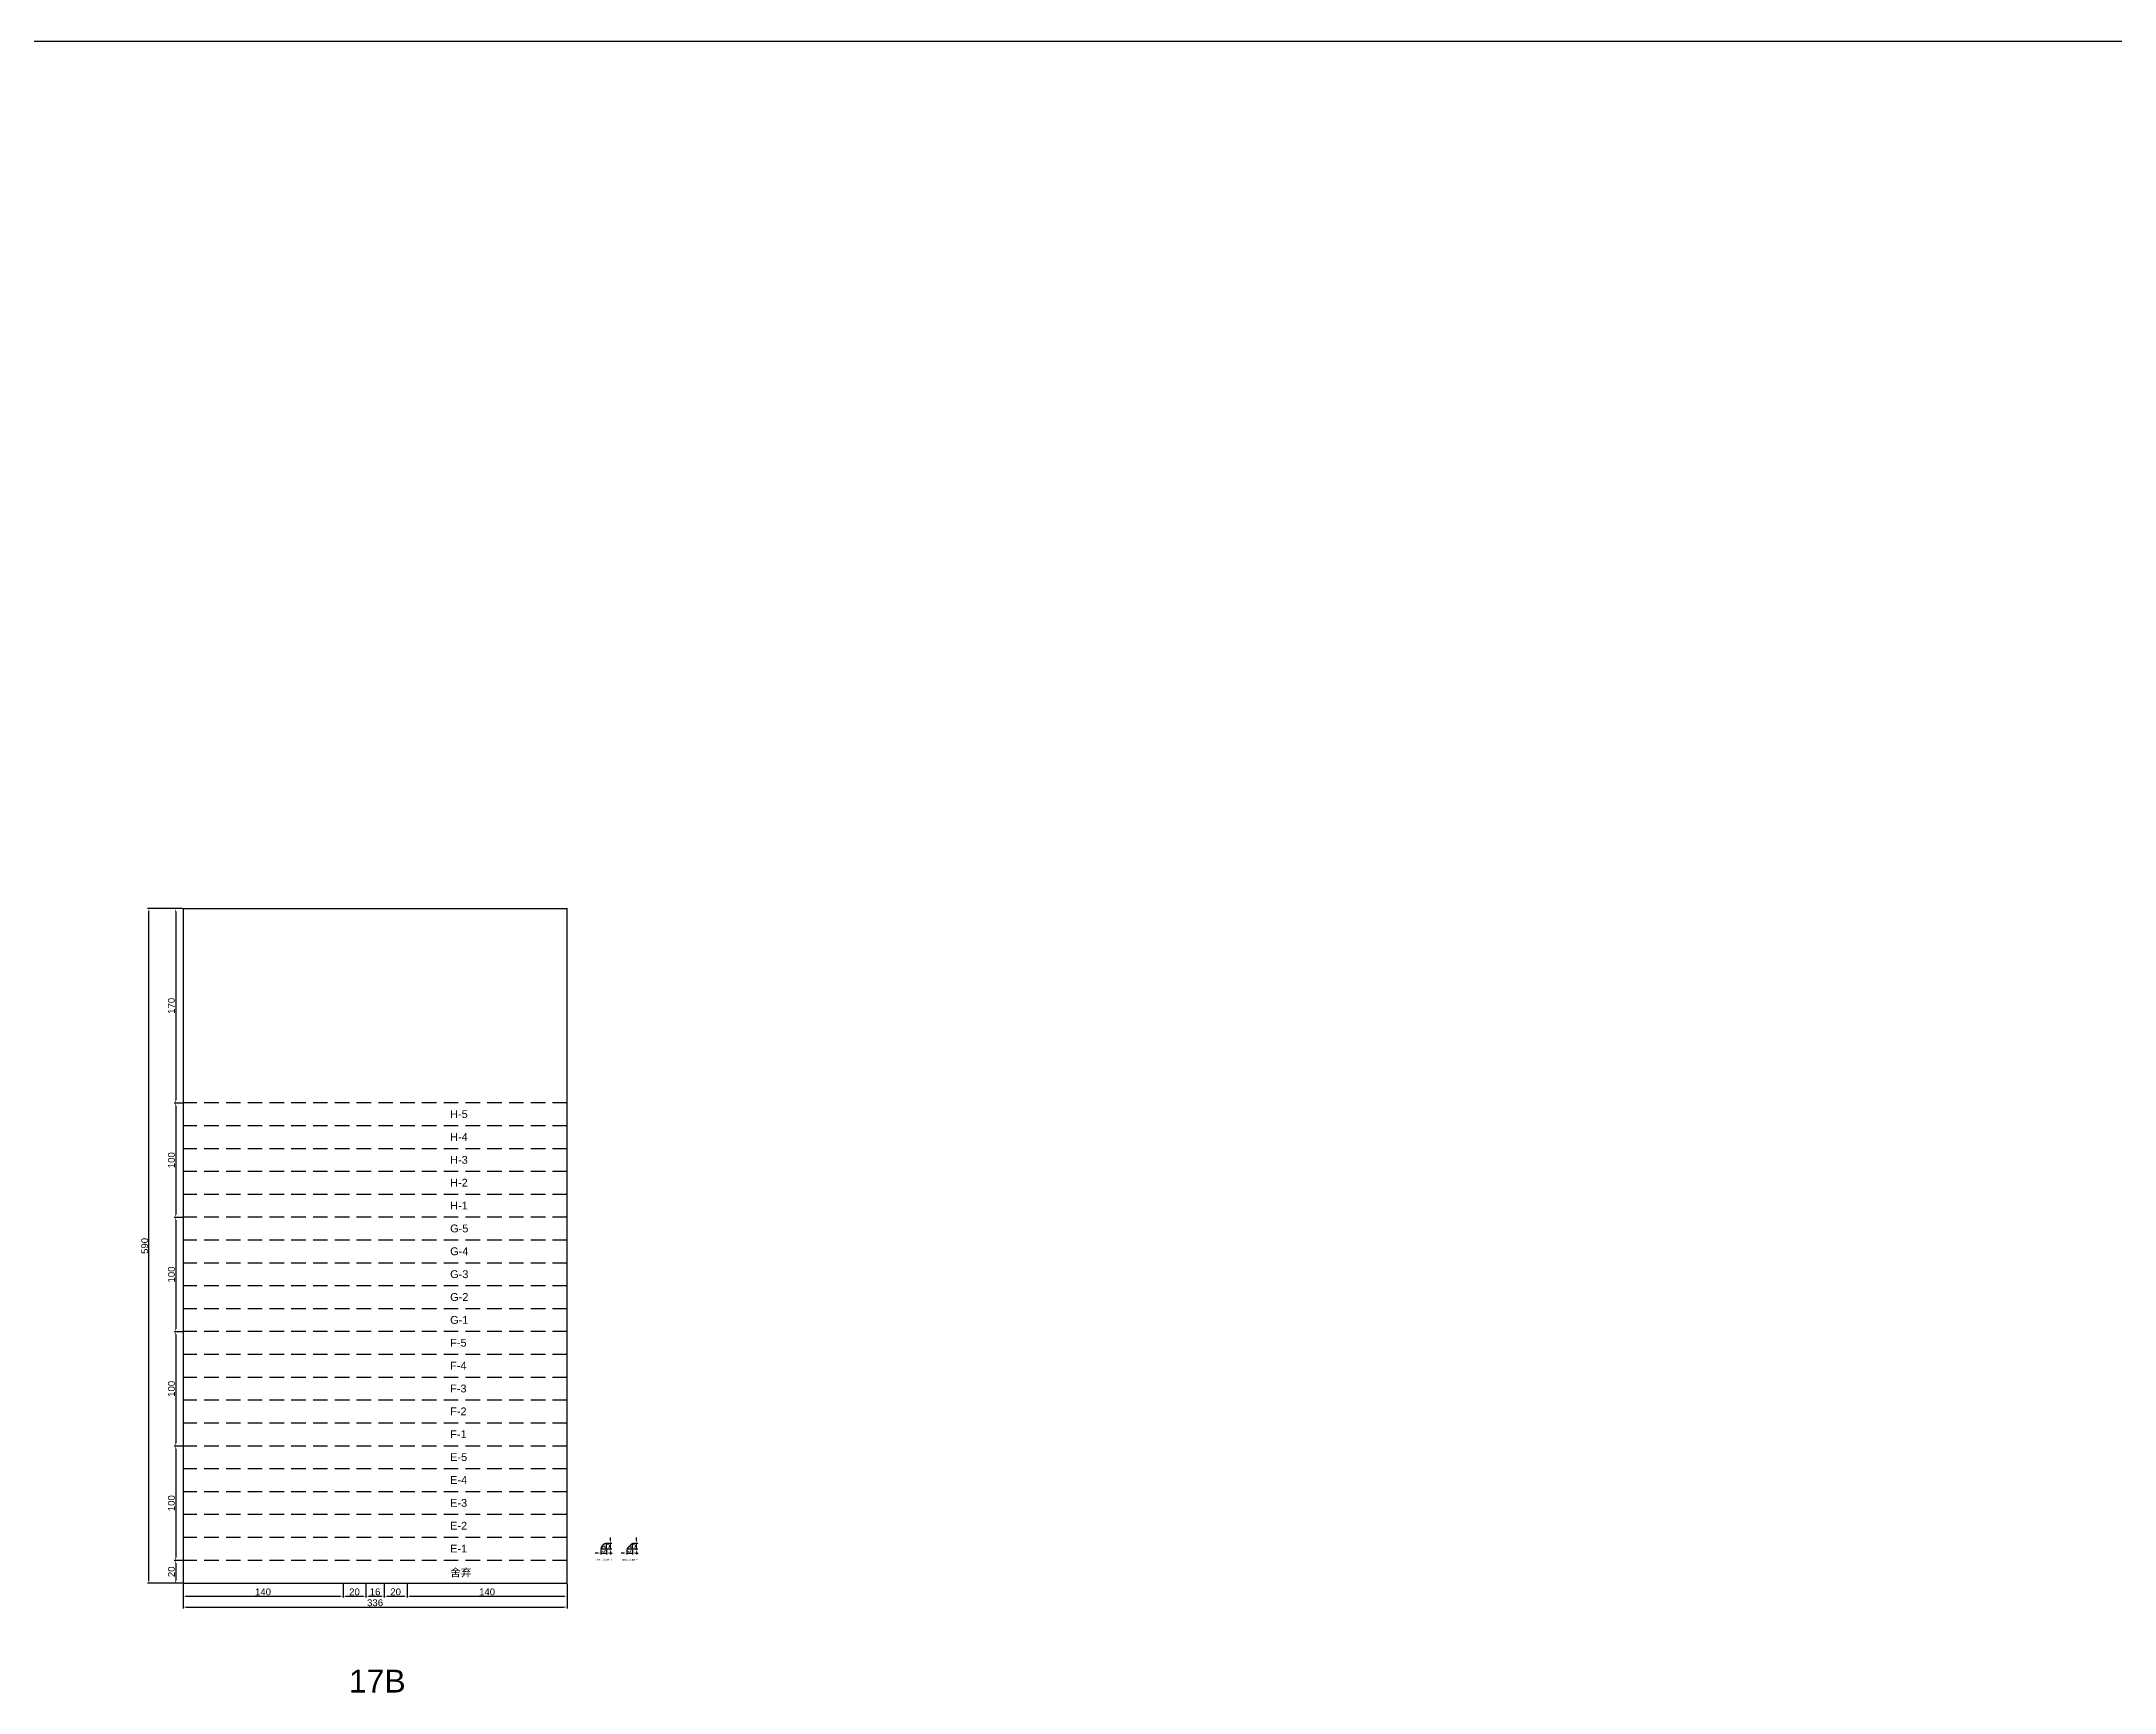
# Model space of a CAD drawing. Header units: millimetres. Extents: x 1455 to 24185, y -7314 to 4772.
# Drawn here: x 18291 to 20104, y -3428 to -1984 of the extents above; entities that cross this region are included whole.
import ezdxf

# ---------------------------------------------------------------- set-up
doc = ezdxf.new("R2010")
doc.units = ezdxf.units.MM
doc.linetypes.add('DASHED', pattern=[19.05, 12.7, -6.35])
doc.layers.add('尺寸标注', color=6, linetype='Continuous')
doc.layers.add('标号', color=4, linetype='Continuous')
doc.styles.get("Standard").update_dxf_attribs({"font": 'arial.ttf'})
doc.dimstyles.new('ISO-25', dxfattribs={"dimtxt": 5, "dimasz": 2.5, "dimexe": 1.25, "dimexo": 0.625, "dimtad": 1, "dimtxsty": 'Standard', "dimcen": 2.5, "dimadec": 0, "dimazin": 0, "dimtfac": 1, "dimtmove": 0, "dimatfit": 3, "dimfxl": 1, "dimarcsym": 0})
doc.dimstyles.new('ISO-25-old', dxfattribs={"dimtxt": 6, "dimasz": 2.5, "dimexe": 1.25, "dimexo": 0.625, "dimtad": 1, "dimtxsty": 'Standard', "dimcen": 2.5, "dimadec": 0, "dimazin": 0, "dimtfac": 1, "dimtmove": 0, "dimatfit": 3, "dimfxl": 1, "dimarcsym": 0})

# ---------------------------------------------------------------- blocks, each defined once
blk = doc.blocks.new('*D2768')
at = {"color": 0, "lineweight": -2, "transparency": 16777216}
for p, q in [((18777.5, -3306.3), (18775, -3306.3)), ((18780, -3303.4), (18780, -3307.5)), ((18780, -3306.3), (18785, -3306.3)), ((18785, -3303.4), (18785, -3307.5)), ((18787.5, -3306.3), (18790, -3306.3))]:
    blk.add_line(p, q, dxfattribs=at)
at = {"color": 0, "transparency": 16777216}
for points in [[(18777.5, -3305.9), (18777.5, -3306.7), (18780, -3306.3)], [(18787.5, -3305.9), (18787.5, -3306.7), (18785, -3306.3)]]:
    blk.add_solid(points, dxfattribs=at)
at = {"layer": 'Defpoints', "color": 0, "transparency": 16777216}
for p in [(18780, -3302.7), (18785, -3302.7), (18785, -3306.3)]:
    blk.add_point(p, dxfattribs=at)
at = {"color": 0, "transparency": 16777216, "insert": (18782.5, -3303.1), "char_height": 5, "attachment_point": 5}
blk.add_mtext('5', dxfattribs=at)
blk = doc.blocks.new('*D2769')
at = {"color": 0, "lineweight": -2, "transparency": 16777216}
for p, q in [((18785.6, -3297.7), (18789.6, -3297.7)), ((18788.4, -3295.2), (18788.4, -3292.7)), ((18788.4, -3302.7), (18788.4, -3297.7)), ((18785.6, -3302.7), (18789.6, -3302.7)), ((18788.4, -3305.2), (18788.4, -3307.7))]:
    blk.add_line(p, q, dxfattribs=at)
at = {"color": 0, "transparency": 16777216}
for points in [[(18787.9, -3295.2), (18788.8, -3295.2), (18788.4, -3297.7)], [(18787.9, -3305.2), (18788.8, -3305.2), (18788.4, -3302.7)]]:
    blk.add_solid(points, dxfattribs=at)
at = {"layer": 'Defpoints', "color": 0, "transparency": 16777216}
for p in [(18785, -3297.7), (18788.4, -3297.7), (18785, -3302.7)]:
    blk.add_point(p, dxfattribs=at)
at = {"color": 0, "transparency": 16777216, "insert": (18785.2, -3300.2), "char_height": 5, "attachment_point": 5, "rotation": 90}
blk.add_mtext('5', dxfattribs=at)
blk = doc.blocks.new('*D2309')
at = {"color": 0, "lineweight": -2, "transparency": 16777216}
for p, q in [((18800.2, -3306.3), (18797.7, -3306.3)), ((18802.7, -3303.4), (18802.7, -3307.5)), ((18802.7, -3306.3), (18807.7, -3306.3)), ((18807.7, -3303.4), (18807.7, -3307.5)), ((18810.2, -3306.3), (18812.7, -3306.3))]:
    blk.add_line(p, q, dxfattribs=at)
at = {"color": 0, "transparency": 16777216}
for points in [[(18800.2, -3305.9), (18800.2, -3306.7), (18802.7, -3306.3)], [(18810.2, -3305.9), (18810.2, -3306.7), (18807.7, -3306.3)]]:
    blk.add_solid(points, dxfattribs=at)
at = {"layer": 'Defpoints', "color": 0, "transparency": 16777216}
for p in [(18802.7, -3302.7), (18807.7, -3302.7), (18807.7, -3306.3)]:
    blk.add_point(p, dxfattribs=at)
at = {"color": 0, "transparency": 16777216, "insert": (18805.2, -3303.1), "char_height": 5, "attachment_point": 5}
blk.add_mtext('5', dxfattribs=at)
blk = doc.blocks.new('*D2310')
at = {"color": 0, "lineweight": -2, "transparency": 16777216}
for p, q in [((18808.4, -3297.7), (18812.3, -3297.7)), ((18811.1, -3295.2), (18811.1, -3292.7)), ((18811.1, -3302.7), (18811.1, -3297.7)), ((18808.4, -3302.7), (18812.3, -3302.7)), ((18811.1, -3305.2), (18811.1, -3307.7))]:
    blk.add_line(p, q, dxfattribs=at)
at = {"color": 0, "transparency": 16777216}
for points in [[(18810.7, -3295.2), (18811.5, -3295.2), (18811.1, -3297.7)], [(18810.7, -3305.2), (18811.5, -3305.2), (18811.1, -3302.7)]]:
    blk.add_solid(points, dxfattribs=at)
at = {"layer": 'Defpoints', "color": 0, "transparency": 16777216}
for p in [(18807.7, -3297.7), (18811.1, -3297.7), (18807.7, -3302.7)]:
    blk.add_point(p, dxfattribs=at)
at = {"color": 0, "transparency": 16777216, "insert": (18807.9, -3300.2), "char_height": 5, "attachment_point": 5, "rotation": 90}
blk.add_mtext('5', dxfattribs=at)
blk = doc.blocks.new('*D2770')
at = {"layer": 'Defpoints', "color": 0, "transparency": 16777216}
for p in [(18414.5, -2742.7), (18408.1, -2912.7), (18414.5, -2912.7)]:
    blk.add_point(p, dxfattribs=at)
at = {"layer": '尺寸标注', "color": 0, "lineweight": -2, "transparency": 16777216}
for p, q in [((18413.9, -2742.7), (18406.8, -2742.7)), ((18408.1, -2745.2), (18408.1, -2910.2)), ((18413.9, -2912.7), (18406.8, -2912.7))]:
    blk.add_line(p, q, dxfattribs=at)
at = {"layer": '尺寸标注', "color": 0, "transparency": 16777216}
for points in [[(18407.7, -2745.2), (18408.5, -2745.2), (18408.1, -2742.7)], [(18407.7, -2910.2), (18408.5, -2910.2), (18408.1, -2912.7)]]:
    blk.add_solid(points, dxfattribs=at)
at = {"layer": '尺寸标注', "color": 0, "transparency": 16777216, "insert": (18404.4, -2827.7), "char_height": 6, "attachment_point": 5, "rotation": 90}
blk.add_mtext('170', dxfattribs=at)
blk = doc.blocks.new('*D2771')
at = {"layer": 'Defpoints', "color": 0, "transparency": 16777216}
for p in [(18414.5, -2912.7), (18408.1, -3012.7), (18414.5, -3012.7)]:
    blk.add_point(p, dxfattribs=at)
at = {"layer": '尺寸标注', "color": 0, "lineweight": -2, "transparency": 16777216}
for p, q in [((18413.9, -2912.7), (18406.8, -2912.7)), ((18408.1, -2915.2), (18408.1, -3010.2)), ((18413.9, -3012.7), (18406.8, -3012.7))]:
    blk.add_line(p, q, dxfattribs=at)
at = {"layer": '尺寸标注', "color": 0, "transparency": 16777216}
for points in [[(18407.7, -2915.2), (18408.5, -2915.2), (18408.1, -2912.7)], [(18407.7, -3010.2), (18408.5, -3010.2), (18408.1, -3012.7)]]:
    blk.add_solid(points, dxfattribs=at)
at = {"layer": '尺寸标注', "color": 0, "transparency": 16777216, "insert": (18404.4, -2962.7), "char_height": 6, "attachment_point": 5, "rotation": 90}
blk.add_mtext('100', dxfattribs=at)
blk = doc.blocks.new('*D2772')
at = {"layer": 'Defpoints', "color": 0, "transparency": 16777216}
for p in [(18414.5, -3012.7), (18408.1, -3112.7), (18414.5, -3112.7)]:
    blk.add_point(p, dxfattribs=at)
at = {"layer": '尺寸标注', "color": 0, "lineweight": -2, "transparency": 16777216}
for p, q in [((18413.9, -3012.7), (18406.8, -3012.7)), ((18408.1, -3015.2), (18408.1, -3110.2)), ((18413.9, -3112.7), (18406.8, -3112.7))]:
    blk.add_line(p, q, dxfattribs=at)
at = {"layer": '尺寸标注', "color": 0, "transparency": 16777216}
for points in [[(18407.7, -3015.2), (18408.5, -3015.2), (18408.1, -3012.7)], [(18407.7, -3110.2), (18408.5, -3110.2), (18408.1, -3112.7)]]:
    blk.add_solid(points, dxfattribs=at)
at = {"layer": '尺寸标注', "color": 0, "transparency": 16777216, "insert": (18404.4, -3062.7), "char_height": 6, "attachment_point": 5, "rotation": 90}
blk.add_mtext('100', dxfattribs=at)
blk = doc.blocks.new('*D2773')
at = {"layer": 'Defpoints', "color": 0, "transparency": 16777216}
for p in [(18414.5, -3112.7), (18408.1, -3212.7), (18414.5, -3212.7)]:
    blk.add_point(p, dxfattribs=at)
at = {"layer": '尺寸标注', "color": 0, "lineweight": -2, "transparency": 16777216}
for p, q in [((18413.9, -3112.7), (18406.8, -3112.7)), ((18408.1, -3115.2), (18408.1, -3210.2)), ((18413.9, -3212.7), (18406.8, -3212.7))]:
    blk.add_line(p, q, dxfattribs=at)
at = {"layer": '尺寸标注', "color": 0, "transparency": 16777216}
for points in [[(18407.7, -3115.2), (18408.5, -3115.2), (18408.1, -3112.7)], [(18407.7, -3210.2), (18408.5, -3210.2), (18408.1, -3212.7)]]:
    blk.add_solid(points, dxfattribs=at)
at = {"layer": '尺寸标注', "color": 0, "transparency": 16777216, "insert": (18404.4, -3162.7), "char_height": 6, "attachment_point": 5, "rotation": 90}
blk.add_mtext('100', dxfattribs=at)
blk = doc.blocks.new('*D2774')
at = {"layer": 'Defpoints', "color": 0, "transparency": 16777216}
for p in [(18414.5, -3212.7), (18408.1, -3312.7), (18414.5, -3312.7)]:
    blk.add_point(p, dxfattribs=at)
at = {"layer": '尺寸标注', "color": 0, "lineweight": -2, "transparency": 16777216}
for p, q in [((18413.9, -3212.7), (18406.8, -3212.7)), ((18408.1, -3215.2), (18408.1, -3310.2)), ((18413.9, -3312.7), (18406.8, -3312.7))]:
    blk.add_line(p, q, dxfattribs=at)
at = {"layer": '尺寸标注', "color": 0, "transparency": 16777216}
for points in [[(18407.7, -3215.2), (18408.5, -3215.2), (18408.1, -3212.7)], [(18407.7, -3310.2), (18408.5, -3310.2), (18408.1, -3312.7)]]:
    blk.add_solid(points, dxfattribs=at)
at = {"layer": '尺寸标注', "color": 0, "transparency": 16777216, "insert": (18404.4, -3262.7), "char_height": 6, "attachment_point": 5, "rotation": 90}
blk.add_mtext('100', dxfattribs=at)
blk = doc.blocks.new('*D2775')
at = {"layer": 'Defpoints', "color": 0, "transparency": 16777216}
for p in [(18414.5, -3312.7), (18408.1, -3332.7), (18414.5, -3332.7)]:
    blk.add_point(p, dxfattribs=at)
at = {"layer": '尺寸标注', "color": 0, "lineweight": -2, "transparency": 16777216}
for p, q in [((18413.9, -3312.7), (18406.8, -3312.7)), ((18408.1, -3315.2), (18408.1, -3330.2)), ((18413.9, -3332.7), (18406.8, -3332.7))]:
    blk.add_line(p, q, dxfattribs=at)
at = {"layer": '尺寸标注', "color": 0, "transparency": 16777216}
for points in [[(18407.7, -3315.2), (18408.5, -3315.2), (18408.1, -3312.7)], [(18407.7, -3330.2), (18408.5, -3330.2), (18408.1, -3332.7)]]:
    blk.add_solid(points, dxfattribs=at)
at = {"layer": '尺寸标注', "color": 0, "transparency": 16777216, "insert": (18404.4, -3322.7), "char_height": 6, "attachment_point": 5, "rotation": 90}
blk.add_mtext('20', dxfattribs=at)
blk = doc.blocks.new('*D2311')
at = {"layer": 'Defpoints', "color": 0, "transparency": 16777216}
for p in [(18414.5, -3332.7), (18554.5, -3332.7), (18554.5, -3344)]:
    blk.add_point(p, dxfattribs=at)
at = {"layer": '尺寸标注', "color": 0, "lineweight": -2, "transparency": 16777216}
for p, q in [((18414.5, -3333.3), (18414.5, -3345.3)), ((18554.5, -3333.3), (18554.5, -3345.3)), ((18417, -3344), (18552, -3344))]:
    blk.add_line(p, q, dxfattribs=at)
at = {"layer": '尺寸标注', "color": 0, "transparency": 16777216}
for points in [[(18417, -3343.6), (18417, -3344.4), (18414.5, -3344)], [(18552, -3343.6), (18552, -3344.4), (18554.5, -3344)]]:
    blk.add_solid(points, dxfattribs=at)
at = {"layer": '尺寸标注', "color": 0, "transparency": 16777216, "insert": (18484.5, -3340.3), "char_height": 6, "attachment_point": 5}
blk.add_mtext('140', dxfattribs=at)
blk = doc.blocks.new('*D2312')
at = {"layer": 'Defpoints', "color": 0, "transparency": 16777216}
for p in [(18554.5, -3332.7), (18574.5, -3332.7), (18574.5, -3344)]:
    blk.add_point(p, dxfattribs=at)
at = {"layer": '尺寸标注', "color": 0, "lineweight": -2, "transparency": 16777216}
for p, q in [((18554.5, -3333.3), (18554.5, -3345.3)), ((18574.5, -3333.3), (18574.5, -3345.3)), ((18557, -3344), (18572, -3344))]:
    blk.add_line(p, q, dxfattribs=at)
at = {"layer": '尺寸标注', "color": 0, "transparency": 16777216}
for points in [[(18557, -3343.6), (18557, -3344.4), (18554.5, -3344)], [(18572, -3343.6), (18572, -3344.4), (18574.5, -3344)]]:
    blk.add_solid(points, dxfattribs=at)
at = {"layer": '尺寸标注', "color": 0, "transparency": 16777216, "insert": (18564.5, -3340.3), "char_height": 6, "attachment_point": 5}
blk.add_mtext('20', dxfattribs=at)
blk = doc.blocks.new('*D2776')
at = {"layer": 'Defpoints', "color": 0, "transparency": 16777216}
for p in [(18610.5, -3332.7), (18750.5, -3332.7), (18750.5, -3344)]:
    blk.add_point(p, dxfattribs=at)
at = {"layer": '尺寸标注', "color": 0, "lineweight": -2, "transparency": 16777216}
for p, q in [((18610.5, -3333.3), (18610.5, -3345.3)), ((18750.5, -3333.3), (18750.5, -3345.3)), ((18613, -3344), (18748, -3344))]:
    blk.add_line(p, q, dxfattribs=at)
at = {"layer": '尺寸标注', "color": 0, "transparency": 16777216}
for points in [[(18613, -3343.6), (18613, -3344.4), (18610.5, -3344)], [(18748, -3343.6), (18748, -3344.4), (18750.5, -3344)]]:
    blk.add_solid(points, dxfattribs=at)
at = {"layer": '尺寸标注', "color": 0, "transparency": 16777216, "insert": (18680.5, -3340.3), "char_height": 6, "attachment_point": 5}
blk.add_mtext('140', dxfattribs=at)
blk = doc.blocks.new('*D2313')
at = {"layer": 'Defpoints', "color": 0, "transparency": 16777216}
for p in [(18414.5, -3332.7), (18750.5, -3332.7), (18750.5, -3353.5)]:
    blk.add_point(p, dxfattribs=at)
at = {"layer": '尺寸标注', "color": 0, "lineweight": -2, "transparency": 16777216}
for p, q in [((18414.5, -3333.3), (18414.5, -3354.7)), ((18750.5, -3333.3), (18750.5, -3354.7)), ((18417, -3353.5), (18748, -3353.5))]:
    blk.add_line(p, q, dxfattribs=at)
at = {"layer": '尺寸标注', "color": 0, "transparency": 16777216}
for points in [[(18417, -3353.1), (18417, -3353.9), (18414.5, -3353.5)], [(18748, -3353.1), (18748, -3353.9), (18750.5, -3353.5)]]:
    blk.add_solid(points, dxfattribs=at)
at = {"layer": '尺寸标注', "color": 0, "transparency": 16777216, "insert": (18582.5, -3349.8), "char_height": 6, "attachment_point": 5}
blk.add_mtext('336', dxfattribs=at)
blk = doc.blocks.new('*D2777')
at = {"layer": 'Defpoints', "color": 0, "transparency": 16777216}
for p in [(18384.7, -2742.7), (18414.5, -2742.7), (18414.5, -3332.7)]:
    blk.add_point(p, dxfattribs=at)
at = {"layer": '尺寸标注', "color": 0, "lineweight": -2, "transparency": 16777216}
for p, q in [((18413.9, -2742.7), (18383.4, -2742.7)), ((18384.7, -3330.2), (18384.7, -2745.2)), ((18413.9, -3332.7), (18383.4, -3332.7))]:
    blk.add_line(p, q, dxfattribs=at)
at = {"layer": '尺寸标注', "color": 0, "transparency": 16777216}
for points in [[(18384.2, -2745.2), (18385.1, -2745.2), (18384.7, -2742.7)], [(18384.2, -3330.2), (18385.1, -3330.2), (18384.7, -3332.7)]]:
    blk.add_solid(points, dxfattribs=at)
at = {"layer": '尺寸标注', "color": 0, "transparency": 16777216, "insert": (18381, -3037.7), "char_height": 6, "attachment_point": 5, "rotation": 90}
blk.add_mtext('590', dxfattribs=at)
blk = doc.blocks.new('*D2314')
at = {"layer": 'Defpoints', "color": 0, "transparency": 16777216}
for p in [(18574.5, -3332.7), (18590.5, -3332.7), (18590.5, -3344)]:
    blk.add_point(p, dxfattribs=at)
at = {"layer": '尺寸标注', "color": 0, "lineweight": -2, "transparency": 16777216}
for p, q in [((18574.5, -3333.3), (18574.5, -3345.3)), ((18590.5, -3333.3), (18590.5, -3345.3)), ((18577, -3344), (18588, -3344))]:
    blk.add_line(p, q, dxfattribs=at)
at = {"layer": '尺寸标注', "color": 0, "transparency": 16777216}
for points in [[(18577, -3343.6), (18577, -3344.4), (18574.5, -3344)], [(18588, -3343.6), (18588, -3344.4), (18590.5, -3344)]]:
    blk.add_solid(points, dxfattribs=at)
at = {"layer": '尺寸标注', "color": 0, "transparency": 16777216, "insert": (18582.5, -3340.3), "char_height": 6, "attachment_point": 5}
blk.add_mtext('16', dxfattribs=at)
blk = doc.blocks.new('*D2315')
at = {"layer": 'Defpoints', "color": 0, "transparency": 16777216}
for p in [(18590.5, -3332.7), (18610.5, -3332.7), (18610.5, -3344)]:
    blk.add_point(p, dxfattribs=at)
at = {"layer": '尺寸标注', "color": 0, "lineweight": -2, "transparency": 16777216}
for p, q in [((18590.5, -3333.3), (18590.5, -3345.3)), ((18610.5, -3333.3), (18610.5, -3345.3)), ((18593, -3344), (18608, -3344))]:
    blk.add_line(p, q, dxfattribs=at)
at = {"layer": '尺寸标注', "color": 0, "transparency": 16777216}
for points in [[(18593, -3343.6), (18593, -3344.4), (18590.5, -3344)], [(18608, -3343.6), (18608, -3344.4), (18610.5, -3344)]]:
    blk.add_solid(points, dxfattribs=at)
at = {"layer": '尺寸标注', "color": 0, "transparency": 16777216, "insert": (18600.5, -3340.3), "char_height": 6, "attachment_point": 5}
blk.add_mtext('20', dxfattribs=at)

msp = doc.modelspace()

# ---------------------------------------------------------------- linework, layer by layer
for p, q in [((24184.578, -1984.26), (14772.062, -1984.26)), ((18414.546, -2742.674), (18414.546, -3332.674)), ((18414.546, -2742.674), (18750.546, -2742.674)), ((18750.546, -3332.674), (18750.546, -2742.674)), ((18784.996, -3302.744), (18784.996, -3297.744)), ((18807.732, -3297.744), (18802.732, -3302.744)), ((18807.732, -3302.744), (18807.732, -3297.744)), ((18779.996, -3302.744), (18784.996, -3302.744)), ((18802.732, -3302.744), (18807.732, -3302.744)), ((18414.546, -3332.674), (18750.546, -3332.674))]:
    msp.add_line(p, q)
at = {"linetype": 'DASHED'}
for p, q in [((18750.546, -2912.674), (18414.546, -2912.674)), ((18750.546, -3012.674), (18414.546, -3012.674)), ((18750.546, -3112.674), (18414.546, -3112.674)), ((18750.546, -3212.674), (18414.546, -3212.674)), ((18750.546, -3312.674), (18414.546, -3312.674))]:
    msp.add_line(p, q, dxfattribs=at)
msp.add_arc((18785.756, -3303.504), 5.81, 97.517698, 172.482302)
at = {"layer": '标号', "linetype": 'DASHED'}
for p, q in [((18750.546, -2932.674), (18414.546, -2932.674)), ((18750.546, -2952.674), (18414.546, -2952.674)), ((18750.546, -2972.674), (18414.546, -2972.674)), ((18750.546, -2992.674), (18414.546, -2992.674)), ((18750.546, -3032.674), (18414.546, -3032.674)), ((18750.546, -3052.674), (18414.546, -3052.674)), ((18750.546, -3072.674), (18414.546, -3072.674)), ((18750.546, -3092.674), (18414.546, -3092.674)), ((18750.546, -3132.674), (18414.546, -3132.674)), ((18750.546, -3152.674), (18414.546, -3152.674)), ((18750.546, -3172.674), (18414.546, -3172.674)), ((18750.546, -3192.674), (18414.546, -3192.674)), ((18750.546, -3232.674), (18414.546, -3232.674)), ((18750.546, -3252.674), (18414.546, -3252.674)), ((18750.546, -3272.674), (18414.546, -3272.674)), ((18750.546, -3292.674), (18414.546, -3292.674))]:
    msp.add_line(p, q, dxfattribs=at)

# ---------------------------------------------------------------- texts
for s, height, p in [('H-5', 6.8359, (18648.197, -2925.812)), ('H-4', 6.8359, (18648.197, -2945.812)), ('H-3', 6.8359, (18648.197, -2965.812)), ('H-2', 6.8359, (18648.197, -2985.812)), ('H-1', 6.8359, (18648.197, -3005.812)), ('G-5', 6.8359, (18648.197, -3025.812)), ('G-4', 6.8359, (18648.197, -3045.812)), ('G-3', 6.8359, (18648.197, -3065.812)), ('G-2', 6.8359, (18648.197, -3085.812)), ('G-1', 6.8359, (18648.197, -3105.812)), ('F-5', 6.8359, (18648.197, -3125.812)), ('F-4', 6.8359, (18648.197, -3145.812)), ('F-3', 6.8359, (18648.197, -3165.812)), ('F-2', 6.8359, (18648.197, -3185.812)), ('F-1', 6.8359, (18648.197, -3205.812)), ('E-5', 6.8359, (18648.197, -3225.812)), ('E-4', 6.8359, (18648.197, -3245.812)), ('E-3', 6.8359, (18648.197, -3265.812)), ('E-2', 6.8359, (18648.197, -3285.812)), ('E-1', 6.8359, (18648.197, -3305.812)), ('焊脚尺寸加工前', 1.3672, (18776.218, -3312.959)), ('焊脚尺寸加工后', 1.3672, (18798.895, -3312.959)), ('舍弃', 6.8359, (18648.197, -3326.901))]:
    msp.add_text(s, height=height).set_placement(p)
at = {"layer": '标号', "insert": (18559.549, -3408.287), "char_height": 20, "attachment_point": 1}
msp.add_mtext_dynamic_manual_height_columns('17B', width=70.10425, gutter_width=12.5, heights=[0], dxfattribs=at)

# ---------------------------------------------------------------- dimensions: what is measured, and where the dimension line sits
for p1, p2, distance, picture, middle in [((18779.996, -3302.744), (18784.996, -3302.744), -3.529, '*D2768', (18782.496, -3303.105)), ((18784.996, -3302.744), (18784.996, -3297.744), -3.364, '*D2769', (18785.192, -3300.244)), ((18802.732, -3302.744), (18807.732, -3302.744), -3.529, '*D2309', (18805.232, -3303.105)), ((18807.732, -3302.744), (18807.732, -3297.744), -3.364, '*D2310', (18807.928, -3300.244))]:
    dim = msp.add_aligned_dim(p1=p1, p2=p2, distance=distance, dimstyle='ISO-25')
    dim.commit()
    dim.dimension.update_dxf_attribs({"geometry": picture, "text_midpoint": middle})
at = {"layer": '尺寸标注'}
for p1, p2, distance, picture, middle in [((18414.546, -3332.674), (18414.546, -2742.674), 29.895, '*D2777', (18380.962, -3037.674)), ((18414.546, -2742.674), (18414.546, -2912.674), -6.478, '*D2770', (18404.38, -2827.674)), ((18414.546, -2912.674), (18414.546, -3012.674), -6.478, '*D2771', (18404.38, -2962.674)), ((18414.546, -3012.674), (18414.546, -3112.674), -6.478, '*D2772', (18404.38, -3062.674)), ((18414.546, -3112.674), (18414.546, -3212.674), -6.478, '*D2773', (18404.38, -3162.674)), ((18414.546, -3212.674), (18414.546, -3312.674), -6.478, '*D2774', (18404.38, -3262.674)), ((18414.546, -3312.674), (18414.546, -3332.674), -6.478, '*D2775', (18404.38, -3322.674)), ((18414.546, -3332.674), (18554.546, -3332.674), -11.333, '*D2311', (18484.546, -3340.318)), ((18414.546, -3332.674), (18750.546, -3332.674), -20.798, '*D2313', (18582.546, -3349.781)), ((18554.546, -3332.674), (18574.546, -3332.674), -11.333, '*D2312', (18564.546, -3340.318)), ((18574.546, -3332.674), (18590.546, -3332.674), -11.333, '*D2314', (18582.546, -3340.318)), ((18590.546, -3332.674), (18610.546, -3332.674), -11.333, '*D2315', (18600.546, -3340.318)), ((18610.546, -3332.674), (18750.546, -3332.674), -11.333, '*D2776', (18680.546, -3340.318))]:
    dim = msp.add_aligned_dim(p1=p1, p2=p2, distance=distance, dimstyle='ISO-25-old', dxfattribs=at)
    dim.commit()
    dim.dimension.update_dxf_attribs({"geometry": picture, "text_midpoint": middle})

doc.saveas('drawing.dxf')
